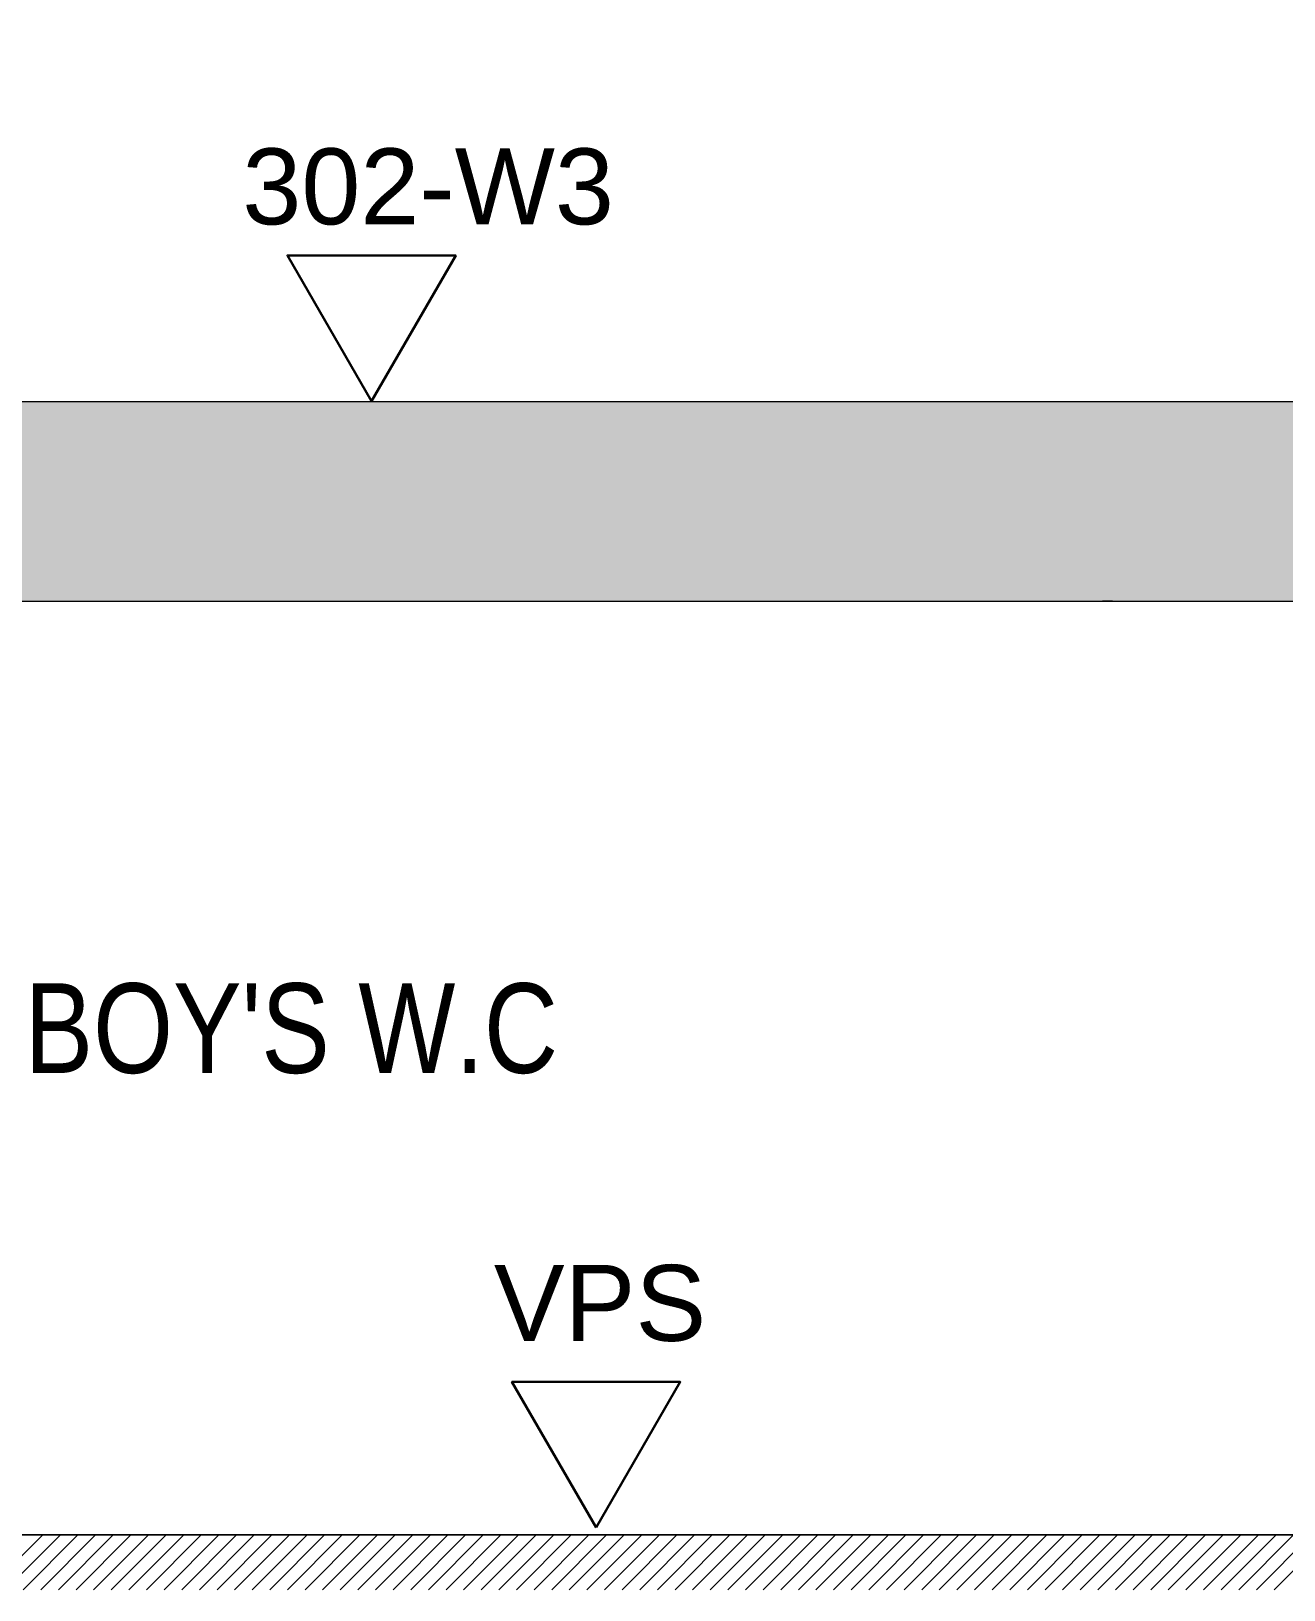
# Model space of a CAD drawing. Header units: inches. Extents: x 891 to 14187, y -1169 to 3232.
# Drawn here: x 12442.1 to 12567.8, y 2683.1 to 2839.5 of the extents above; entities that cross this region are included whole.
import ezdxf

# ---------------------------------------------------------------- set-up
doc = ezdxf.new("R2010")
doc.units = ezdxf.units.IN
doc.header["$MEASUREMENT"] = 0
for name, color, linetype, lineweight in [('_OPTEC_LAYER', 1, 'Continuous', 30), ('A-Hatch', 7, 'Continuous', 9), ('A-HATCH-1HR', 7, 'Continuous', 9), ('A-RECTORY - NIC', 7, 'Continuous', 9), ('A-WALL-INT NEW', 7, 'Continuous', 9), ('EX-EXT-CORE', 7, 'Continuous', 9)]:
    doc.layers.add(name, color=color, linetype=linetype, lineweight=lineweight)
doc.styles.add('Arial', font='arial.ttf', dxfattribs={"height": 7.623})
doc.styles.add('Arial Narrow', font='ARIALN.TTF', dxfattribs={"height": 8.999982})

msp = doc.modelspace()

# ---------------------------------------------------------------- hatches: boundary and pattern name
at = {"layer": 'A-Hatch'}
msp.add_hatch(color=9, dxfattribs=at).paths.add_polyline_path([(12349.52, 2734.16), (12349.52, 2782.31), (12633.05, 2782.31), (12633.05, 2768.9), (12666.46, 2768.9), (12666.46, 2840.58), (12644.84, 2840.58), (12644.84, 2802.31), (12380.38, 2802.31), (12380.38, 2804.36), (12313.99, 2804.36), (12313.99, 2782.31), (12328.49, 2782.31), (12328.49, 2739.37), (12341.52, 2739.37), (12341.52, 2734.16)])

# ---------------------------------------------------------------- linework, layer by layer
at = {"color": 8, "lineweight": 9}
msp.add_line((12550.59, 2782.33), (12549.59, 2782.33), dxfattribs=at)
at = {"layer": '_OPTEC_LAYER', "color": 1, "lineweight": 30}
for points in [[(12476.26, 2802.4), (12484.7, 2817.02), (12467.82, 2817.02)], [(12498.79, 2689.34), (12507.23, 2703.96), (12490.34, 2703.96)]]:
    msp.add_lwpolyline(points, close=True, dxfattribs=at)
at = {"layer": 'A-HATCH-1HR', "color": 8}
for p, q in [((12437.76, 2683.1), (12443.26, 2688.6)), ((12439.53, 2683.1), (12445.03, 2688.6)), ((12441.3, 2683.1), (12446.8, 2688.6)), ((12443.07, 2683.1), (12448.57, 2688.6)), ((12444.84, 2683.1), (12450.34, 2688.6)), ((12446.6, 2683.1), (12452.1, 2688.6)), ((12448.37, 2683.1), (12453.87, 2688.6)), ((12450.14, 2683.1), (12455.64, 2688.6)), ((12451.91, 2683.1), (12457.41, 2688.6)), ((12453.67, 2683.1), (12459.17, 2688.6)), ((12455.44, 2683.1), (12460.94, 2688.6)), ((12457.21, 2683.1), (12462.71, 2688.6)), ((12458.98, 2683.1), (12464.48, 2688.6)), ((12460.75, 2683.1), (12466.25, 2688.6)), ((12462.51, 2683.1), (12468.01, 2688.6)), ((12464.28, 2683.1), (12469.78, 2688.6)), ((12466.05, 2683.1), (12471.55, 2688.6)), ((12467.82, 2683.1), (12473.32, 2688.6)), ((12469.58, 2683.1), (12475.08, 2688.6)), ((12471.35, 2683.1), (12476.85, 2688.6)), ((12473.12, 2683.1), (12478.62, 2688.6)), ((12474.89, 2683.1), (12480.39, 2688.6)), ((12476.66, 2683.1), (12482.16, 2688.6)), ((12478.42, 2683.1), (12483.92, 2688.6)), ((12480.19, 2683.1), (12485.69, 2688.6)), ((12481.96, 2683.1), (12487.46, 2688.6)), ((12483.73, 2683.1), (12489.23, 2688.6)), ((12485.49, 2683.1), (12490.99, 2688.6)), ((12487.26, 2683.1), (12492.76, 2688.6)), ((12489.03, 2683.1), (12494.53, 2688.6)), ((12490.8, 2683.1), (12496.3, 2688.6)), ((12492.56, 2683.1), (12498.06, 2688.6)), ((12494.33, 2683.1), (12499.83, 2688.6)), ((12496.1, 2683.1), (12501.6, 2688.6)), ((12497.87, 2683.1), (12503.37, 2688.6)), ((12499.64, 2683.1), (12505.14, 2688.6)), ((12501.4, 2683.1), (12506.9, 2688.6)), ((12503.17, 2683.1), (12508.67, 2688.6)), ((12504.94, 2683.1), (12510.44, 2688.6)), ((12506.71, 2683.1), (12512.21, 2688.6)), ((12508.47, 2683.1), (12513.97, 2688.6)), ((12510.24, 2683.1), (12515.74, 2688.6)), ((12512.01, 2683.1), (12517.51, 2688.6)), ((12513.78, 2683.1), (12519.28, 2688.6)), ((12515.55, 2683.1), (12521.05, 2688.6)), ((12517.31, 2683.1), (12522.81, 2688.6)), ((12519.08, 2683.1), (12524.58, 2688.6)), ((12520.85, 2683.1), (12526.35, 2688.6)), ((12522.62, 2683.1), (12528.12, 2688.6)), ((12524.38, 2683.1), (12529.88, 2688.6)), ((12526.15, 2683.1), (12531.65, 2688.6)), ((12527.92, 2683.1), (12533.42, 2688.6)), ((12529.69, 2683.1), (12535.19, 2688.6)), ((12531.46, 2683.1), (12536.96, 2688.6)), ((12533.22, 2683.1), (12538.72, 2688.6)), ((12534.99, 2683.1), (12540.49, 2688.6)), ((12536.76, 2683.1), (12542.26, 2688.6)), ((12538.53, 2683.1), (12544.03, 2688.6)), ((12540.29, 2683.1), (12545.79, 2688.6)), ((12542.06, 2683.1), (12547.56, 2688.6)), ((12543.83, 2683.1), (12549.33, 2688.6)), ((12545.6, 2683.1), (12551.1, 2688.6)), ((12547.37, 2683.1), (12552.87, 2688.6)), ((12549.13, 2683.1), (12554.63, 2688.6)), ((12550.9, 2683.1), (12556.4, 2688.6)), ((12552.67, 2683.1), (12558.17, 2688.6)), ((12554.44, 2683.1), (12559.94, 2688.6)), ((12556.2, 2683.1), (12561.7, 2688.6)), ((12557.97, 2683.1), (12563.47, 2688.6)), ((12559.74, 2683.1), (12565.24, 2688.6)), ((12561.51, 2683.1), (12567.01, 2688.6)), ((12563.28, 2683.1), (12568.78, 2688.6)), ((12565.04, 2683.1), (12570.54, 2688.6)), ((12566.81, 2683.1), (12572.31, 2688.6))]:
    msp.add_line(p, q, dxfattribs=at)
at = {"layer": 'A-WALL-INT NEW', "color": 8}
for p, q in [((12644.84, 2688.6), (12328.49, 2688.6)), ((12396.84, 2688.6), (12644.84, 2688.6))]:
    msp.add_line(p, q, dxfattribs=at)
at = {"layer": 'EX-EXT-CORE', "color": 8, "flags": 128}
msp.add_lwpolyline([(12666.46, 2708.9), (12666.46, 2840.58), (12644.84, 2840.58), (12644.84, 2802.31), (12380.38, 2802.31), (12380.38, 2804.36), (12322.23, 2804.36), (12313.99, 2804.36), (12313.99, 2782.31), (12328.49, 2782.31), (12328.49, 2771.36), (12328.49, 2739.37), (12341.52, 2739.37), (12341.52, 2734.16), (12349.52, 2734.16), (12349.52, 2782.31), (12633.05, 2782.31), (12633.05, 2768.9), (12666.46, 2768.9)], dxfattribs=at)

# ---------------------------------------------------------------- texts
at = {"layer": '_OPTEC_LAYER', "color": 1, "char_height": 7.623, "attachment_point": 1, "style": 'Arial'}
for s, insert in [('302-W3', (12463.29, 2827.76)), ('VPS', (12488.53, 2715.7))]:
    msp.add_mtext_dynamic_manual_height_columns(s, width=5.9059, gutter_width=1, heights=[0.748], dxfattribs=dict(at, insert=insert))
at = {"layer": 'A-RECTORY - NIC', "style": 'Arial Narrow'}
msp.add_text("BOY'S W.C", height=9, dxfattribs=at).set_placement((12441.44, 2734.97))

doc.saveas('drawing.dxf')
